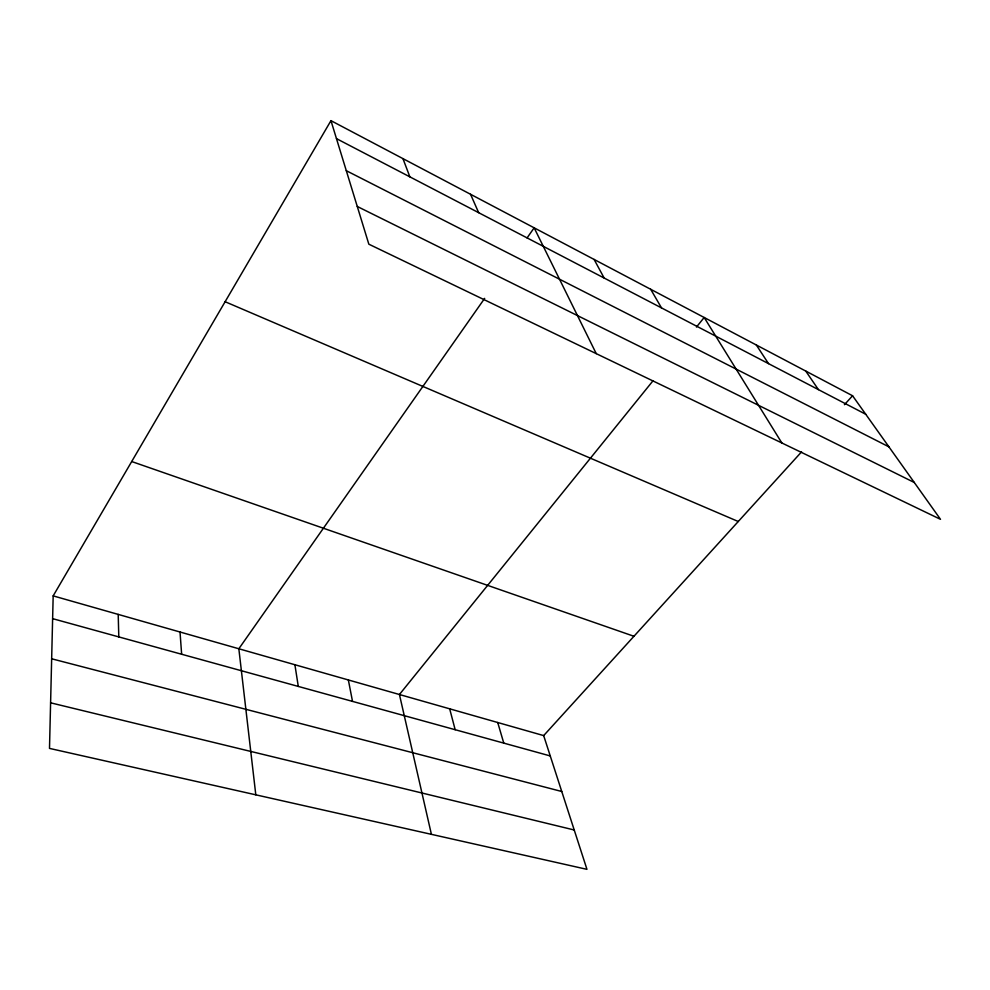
<?xml version="1.0" encoding="UTF-8"?>
<svg xmlns="http://www.w3.org/2000/svg" width="990" height="990" viewBox="0 0 990 990"><rect width="100%" height="100%" fill="white"/><g stroke="black" fill="none" stroke-linecap="round" stroke-linejoin="round"><path stroke-width="1.49" d="M53.175 595.881L49.5 748.403L586.959 869.344L543.671 735.595L53.175 595.881L330.957 120.656L852.563 395.753L940.5 519.329L368.837 244.184L330.957 120.656M484.667 298.361L238.838 648.772L255.804 794.822M527.088 237.909L534.154 227.824L596.24 353.628M652.905 380.915L399.428 694.51L431.405 834.335M696.453 327.059L704.175 317.493L781.852 442.963M543.671 735.595L801.566 451.861M844.433 404.7L852.563 395.753M50.601 702.813L574.225 829.991M51.666 658.783L561.763 791.493M52.631 618.651L550.254 755.939M131.707 461.538L633.947 636.273M225.126 301.727L738.255 521.507M357.279 206.477L914.302 482.501M346.302 170.701L888.921 446.849M336.464 138.625L865.743 414.266M805.736 371.052L818.433 389.627M756.335 345.003L768.5 363.627M650.678 289.278L661.518 307.915M594.099 259.43L604.148 278.029M470.559 194.287L478.653 212.677M402.955 158.635L409.848 176.839M497.723 722.502L503.774 743.119M449.683 708.828L455.165 729.704M348.356 679.969L352.514 701.39M294.896 664.736L298.287 686.429M180.019 632.016L181.64 654.241M118.206 614.406L118.8 636.904"/></g></svg>
